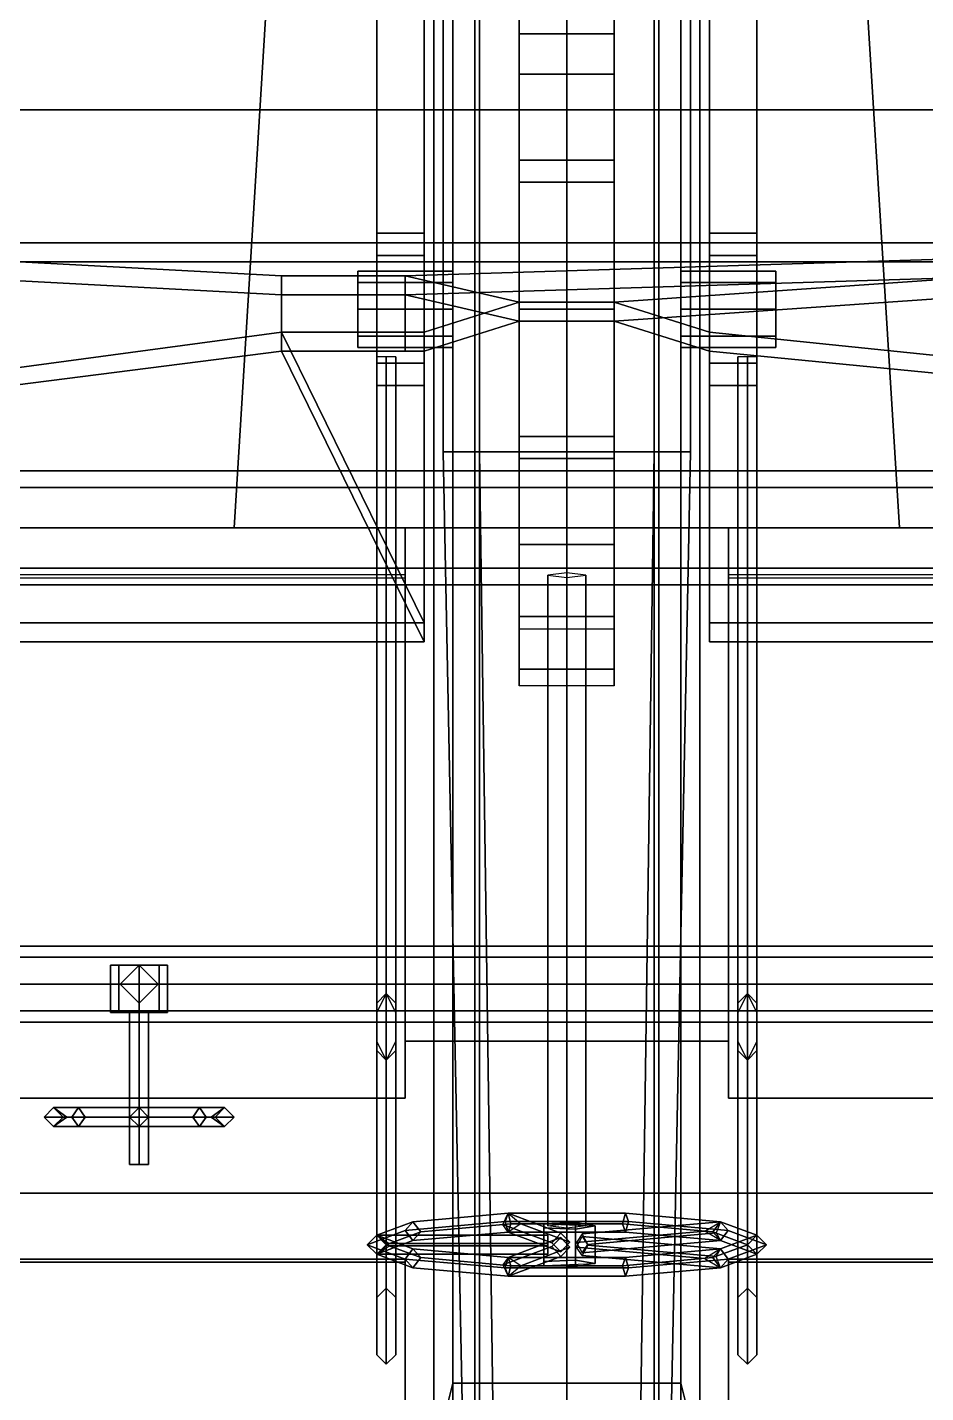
# Model space of a CAD drawing. Header units: millimetres. Extents: x -1.4 to 1.4, y -2.8 to 8.
# Drawn here: x -0.568 to 0.378, y -0.91 to 0.527 of the extents above; entities that cross this region are included whole.
import ezdxf

# ---------------------------------------------------------------- set-up
doc = ezdxf.new("R2010")
doc.units = ezdxf.units.MM
for name, color, linetype in [('gun', 1, 'Continuous'), ('sleeve', 5, 'Continuous'), ('trailer', 3, 'Continuous'), ('turret', 2, 'Continuous')]:
    doc.layers.add(name, color=color, linetype=linetype)

msp = doc.modelspace()

# ---------------------------------------------------------------- linework, layer by layer
for points in [[(-0.3, 0.81, 0.48), (-0.35, 0, 0.48), (-0.35, 0, 0.75), (-0.3, 0.81, 0.75)], [(0.3, 0.81, 0.48), (0.35, 0, 0.48), (-0.35, 0, 0.48), (-0.3, 0.81, 0.48)], [(-0.3, 0.81, 0.75), (-0.35, 0, 0.75), (0.35, 0, 0.75), (0.3, 0.81, 0.75)], [(0.35, 0, 0.75), (0.35, 0, 0.48), (0.3, 0.81, 0.48), (0.3, 0.81, 0.75)], [(0.95, 0.57, 1.9), (0.95, 0.3, 1.82), (-0.95, 0.3, 1.82), (-0.95, 0.57, 1.9)], [(-0.95, 0.57, 1.92), (-0.95, 0.28, 1.82), (0.95, 0.28, 1.82), (0.95, 0.57, 1.92)], [(0.95, 0.3, 1.82), (-0.17, 0.2652, 1.72), (-0.3, 0.2652, 1.72), (-0.95, 0.3, 1.82)], [(-0.3, 0.2652, 1.72), (-0.3, 0.2061, 1.55), (-0.79, 0.14, 1.36), (-0.95, 0.3, 1.82)], [(0.95, 0.3, 1.82), (0.05, 0.2374, 1.64), (-0.05, 0.2374, 1.64), (-0.17, 0.2652, 1.72)], [(0.95, 0.3, 1.82), (0.79, 0.14, 1.36), (0.15, 0.2061, 1.55), (0.05, 0.2374, 1.64)], [(-0.95, 0.28, 1.82), (-0.3, 0.2452, 1.72), (-0.17, 0.2452, 1.72), (0.95, 0.28, 1.82)], [(-0.95, 0.28, 1.82), (-0.79, 0.1235, 1.37), (-0.3, 0.1861, 1.55), (-0.3, 0.2452, 1.72)], [(-0.17, 0.2452, 1.72), (-0.05, 0.2174, 1.64), (0.05, 0.2174, 1.64), (0.95, 0.28, 1.82)], [(0.05, 0.2174, 1.64), (0.15, 0.1861, 1.55), (0.79, 0.1235, 1.37), (0.95, 0.28, 1.82)], [(-0.17, 0.2452, 1.72), (-0.3, 0.2452, 1.72), (-0.3, 0.2652, 1.72), (-0.17, 0.2652, 1.72)], [(-0.3, 0.2452, 1.72), (-0.3, 0.1861, 1.55), (-0.3, 0.2061, 1.55), (-0.3, 0.2652, 1.72)], [(-0.17, 0.1861, 1.55), (-0.17, 0.2452, 1.72), (-0.17, 0.2652, 1.72), (-0.17, 0.2061, 1.55)], [(-0.05, 0.2374, 1.64), (-0.15, 0.2061, 1.55), (-0.17, 0.2061, 1.55), (-0.17, 0.2652, 1.72)], [(-0.17, 0.2452, 1.72), (-0.17, 0.1861, 1.55), (-0.15, 0.1861, 1.55), (-0.05, 0.2174, 1.64)], [(-0.05, 0.2174, 1.64), (-0.15, 0.1861, 1.55), (-0.15, 0.2061, 1.55), (-0.05, 0.2374, 1.64)], [(0.05, 0.2174, 1.64), (-0.05, 0.2174, 1.64), (-0.05, 0.2374, 1.64), (0.05, 0.2374, 1.64)], [(0.15, 0.1861, 1.55), (0.05, 0.2174, 1.64), (0.05, 0.2374, 1.64), (0.15, 0.2061, 1.55)], [(-0.3, 0.2061, 1.55), (-0.15, -0.1, 0.67), (-0.79, -0.1, 0.67), (-0.79, 0.14, 1.36)], [(-0.3, 0.1861, 1.55), (-0.17, 0.1861, 1.55), (-0.17, 0.2061, 1.55), (-0.3, 0.2061, 1.55)], [(-0.15, 0.2061, 1.55), (-0.15, -0.1, 0.67), (-0.15, -0.1, 0.67), (-0.3, 0.2061, 1.55)], [(-0.15, 0.1861, 1.55), (-0.15, -0.12, 0.67), (-0.15, -0.1, 0.67), (-0.15, 0.2061, 1.55)], [(0.79, 0.14, 1.36), (0.79, -0.1, 0.67), (0.15, -0.1, 0.67), (0.15, 0.2061, 1.55)], [(0.15, -0.1, 0.67), (0.15, -0.12, 0.67), (0.15, 0.1861, 1.55), (0.15, 0.2061, 1.55)], [(-0.79, 0.1235, 1.37), (-0.79, -0.12, 0.67), (-0.15, -0.12, 0.67), (-0.3, 0.1861, 1.55)], [(-0.3, 0.1861, 1.55), (-0.15, -0.12, 0.67), (-0.15, -0.12, 0.67), (-0.15, 0.1861, 1.55)], [(-0.19, 0.18, 1.52), (-0.2, 0.18, 1.51), (-0.2, -0.55, 1.03), (-0.19, -0.56, 1.03)], [(-0.2, 0.18, 1.51), (-0.2, 0.15, 1.44), (-0.2, -0.51, 1.01), (-0.2, -0.55, 1.03)], [(-0.18, 0.18, 1.51), (-0.19, 0.18, 1.52), (-0.19, -0.56, 1.03), (-0.18, -0.55, 1.03)], [(-0.18, 0.15, 1.44), (-0.18, 0.18, 1.51), (-0.18, -0.55, 1.03), (-0.18, -0.51, 1.01)], [(0.15, 0.1861, 1.55), (0.15, -0.12, 0.67), (0.79, -0.12, 0.67), (0.79, 0.1235, 1.37)], [(0.19, 0.18, 1.52), (0.18, 0.18, 1.51), (0.18, -0.55, 1.03), (0.19, -0.56, 1.03)], [(0.18, 0.18, 1.51), (0.18, 0.15, 1.44), (0.18, -0.51, 1.01), (0.18, -0.55, 1.03)], [(0.2, 0.18, 1.51), (0.19, 0.18, 1.52), (0.19, -0.56, 1.03), (0.2, -0.55, 1.03)], [(0.2, 0.15, 1.44), (0.2, 0.18, 1.51), (0.2, -0.55, 1.03), (0.2, -0.51, 1.01)], [(-0.2, 0.15, 1.44), (-0.19, 0.15, 1.43), (-0.19, -0.49, 1.01), (-0.2, -0.51, 1.01)], [(-0.19, 0.15, 1.43), (-0.18, 0.15, 1.44), (-0.18, -0.51, 1.01), (-0.19, -0.49, 1.01)], [(0.18, 0.15, 1.44), (0.19, 0.15, 1.43), (0.19, -0.49, 1.01), (0.18, -0.51, 1.01)], [(0.19, 0.15, 1.43), (0.2, 0.15, 1.44), (0.2, -0.51, 1.01), (0.19, -0.49, 1.01)], [(0.8, 0.0424, 0.6624), (0.8, 0.06, 0.62), (-0.8, 0.06, 0.62), (-0.8, 0.0424, 0.6624)], [(0.8, 0.06, 0.62), (0.8, 0.0424, 0.5776), (-0.8, 0.0424, 0.5776), (-0.8, 0.06, 0.62)], [(0.8, 0, 0.68), (0.8, 0.0424, 0.6624), (-0.8, 0.0424, 0.6624), (-0.8, 0, 0.68)], [(0.8, 0.0424, 0.5776), (0.8, 0, 0.56), (-0.8, 0, 0.56), (-0.8, 0.0424, 0.5776)], [(0.8, 0, 0.56), (0.8, -0.0424, 0.5776), (-0.8, -0.0424, 0.5776), (-0.8, 0, 0.56)], [(-0.35, 0, 0.75), (-0.35, 0, 0.48), (0.35, 0, 0.48), (0.35, 0, 0.75)], [(-0.17, 0, 0.65), (-0.17, -0.54, 0.65), (-0.17, -0.54, 0.75), (-0.17, 0, 0.75)], [(0.17, 0, 0.65), (0.17, -0.54, 0.65), (-0.17, -0.54, 0.65), (-0.17, 0, 0.65)], [(-0.17, 0, 0.75), (-0.17, -0.54, 0.75), (0.17, -0.54, 0.75), (0.17, 0, 0.75)], [(0.17, -0.54, 0.75), (0.17, -0.54, 0.65), (0.17, 0, 0.65), (0.17, 0, 0.75)], [(0.8, -0.0424, 0.6624), (0.8, 0, 0.68), (-0.8, 0, 0.68), (-0.8, -0.0424, 0.6624)], [(0.8, -0.06, 0.62), (0.8, -0.0424, 0.6624), (-0.8, -0.0424, 0.6624), (-0.8, -0.06, 0.62)], [(0.8, -0.0424, 0.5776), (0.8, -0.06, 0.62), (-0.8, -0.06, 0.62), (-0.8, -0.0424, 0.5776)], [(-0.79, -0.0494, 0.873), (-0.79, -0.6, 1.05), (-0.17, -0.6, 1.05), (-0.17, -0.0494, 0.873)], [(-0.17, -0.0525, 0.864), (-0.17, -0.6, 1.04), (-0.79, -0.6, 1.04), (-0.79, -0.0525, 0.864)], [(-0.17, -0.6, 1.05), (-0.17, -0.6, 1.04), (-0.17, -0.0525, 0.864), (-0.17, -0.0494, 0.873)], [(0.17, -0.0525, 0.864), (0.17, -0.6, 1.04), (0.17, -0.6, 1.05), (0.17, -0.0494, 0.873)], [(0.17, -0.0494, 0.873), (0.17, -0.6, 1.05), (0.79, -0.6, 1.05), (0.79, -0.0494, 0.873)], [(0.79, -0.0525, 0.864), (0.79, -0.6, 1.04), (0.17, -0.6, 1.04), (0.17, -0.0525, 0.864)], [(-0.15, -0.1, 0.67), (-0.15, -0.12, 0.67), (-0.79, -0.12, 0.67), (-0.79, -0.1, 0.67)], [(0.79, -0.1, 0.67), (0.79, -0.12, 0.67), (0.15, -0.12, 0.67), (0.15, -0.1, 0.67)], [(0.75, -0.4517, 0.7283), (0.75, -0.44, 0.7), (-0.75, -0.44, 0.7), (-0.75, -0.4517, 0.7283)], [(0.75, -0.44, 0.7), (0.75, -0.4517, 0.6717), (-0.75, -0.4517, 0.6717), (-0.75, -0.44, 0.7)], [(0.75, -0.48, 0.74), (0.75, -0.4517, 0.7283), (-0.75, -0.4517, 0.7283), (-0.75, -0.48, 0.74)], [(0.75, -0.4517, 0.6717), (0.75, -0.48, 0.66), (-0.75, -0.48, 0.66), (-0.75, -0.4517, 0.6717)], [(-0.4712, -0.46, 0.8712), (-0.48, -0.46, 0.85), (-0.48, -0.51, 0.85), (-0.4712, -0.51, 0.8712)], [(-0.48, -0.46, 0.85), (-0.4712, -0.46, 0.8288), (-0.4712, -0.51, 0.8288), (-0.48, -0.51, 0.85)], [(-0.4288, -0.46, 0.8288), (-0.48, -0.46, 0.85), (-0.4712, -0.46, 0.8712), (-0.42, -0.46, 0.85)], [(-0.45, -0.46, 0.82), (-0.4712, -0.46, 0.8288), (-0.48, -0.46, 0.85), (-0.4288, -0.46, 0.8288)], [(-0.45, -0.46, 0.88), (-0.4712, -0.46, 0.8712), (-0.4712, -0.51, 0.8712), (-0.45, -0.51, 0.88)], [(-0.4712, -0.46, 0.8288), (-0.45, -0.46, 0.82), (-0.45, -0.51, 0.82), (-0.4712, -0.51, 0.8288)], [(-0.42, -0.46, 0.85), (-0.4712, -0.46, 0.8712), (-0.45, -0.46, 0.88), (-0.4288, -0.46, 0.8712)], [(-0.45, -0.46, 0.73), (-0.47, -0.48, 0.74), (-0.47, -0.48, 0.83), (-0.45, -0.46, 0.83)], [(-0.4288, -0.46, 0.8712), (-0.45, -0.46, 0.88), (-0.45, -0.51, 0.88), (-0.4288, -0.51, 0.8712)], [(-0.45, -0.46, 0.82), (-0.4288, -0.46, 0.8288), (-0.4288, -0.51, 0.8288), (-0.45, -0.51, 0.82)], [(-0.43, -0.48, 0.74), (-0.45, -0.46, 0.73), (-0.45, -0.46, 0.83), (-0.43, -0.48, 0.83)], [(-0.42, -0.46, 0.85), (-0.4288, -0.46, 0.8712), (-0.4288, -0.51, 0.8712), (-0.42, -0.51, 0.85)], [(-0.4288, -0.46, 0.8288), (-0.42, -0.46, 0.85), (-0.42, -0.51, 0.85), (-0.4288, -0.51, 0.8288)], [(0.75, -0.5083, 0.7283), (0.75, -0.48, 0.74), (-0.75, -0.48, 0.74), (-0.75, -0.5083, 0.7283)], [(0.75, -0.48, 0.66), (0.75, -0.5083, 0.6717), (-0.75, -0.5083, 0.6717), (-0.75, -0.48, 0.66)], [(-0.47, -0.48, 0.74), (-0.45, -0.5, 0.73), (-0.45, -0.5, 0.83), (-0.47, -0.48, 0.83)], [(-0.45, -0.5, 0.73), (-0.43, -0.48, 0.74), (-0.43, -0.48, 0.83), (-0.45, -0.5, 0.83)], [(-0.19, -0.8, 0.71), (-0.2, -0.81, 0.71), (-0.2, -0.5, 1.01), (-0.19, -0.49, 1.01)], [(-0.2, -0.81, 0.71), (-0.2, -0.87, 0.73), (-0.2, -0.54, 1.03), (-0.2, -0.5, 1.01)], [(-0.18, -0.81, 0.71), (-0.19, -0.8, 0.71), (-0.19, -0.49, 1.01), (-0.18, -0.5, 1.01)], [(-0.18, -0.87, 0.73), (-0.18, -0.81, 0.71), (-0.18, -0.5, 1.01), (-0.18, -0.54, 1.03)], [(0.19, -0.8, 0.71), (0.18, -0.81, 0.71), (0.18, -0.5, 1.01), (0.19, -0.49, 1.01)], [(0.18, -0.81, 0.71), (0.18, -0.87, 0.73), (0.18, -0.54, 1.03), (0.18, -0.5, 1.01)], [(0.2, -0.81, 0.71), (0.19, -0.8, 0.71), (0.19, -0.49, 1.01), (0.2, -0.5, 1.01)], [(0.2, -0.87, 0.73), (0.2, -0.81, 0.71), (0.2, -0.5, 1.01), (0.2, -0.54, 1.03)], [(0.75, -0.5083, 0.6717), (0.75, -0.52, 0.7), (-0.75, -0.52, 0.7), (-0.75, -0.5083, 0.6717)], [(0.75, -0.52, 0.7), (0.75, -0.5083, 0.7283), (-0.75, -0.5083, 0.7283), (-0.75, -0.52, 0.7)], [(-0.45, -0.51, 0.88), (-0.4712, -0.51, 0.8712), (-0.48, -0.51, 0.85), (-0.4288, -0.51, 0.8712)], [(-0.4288, -0.51, 0.8712), (-0.48, -0.51, 0.85), (-0.4712, -0.51, 0.8288), (-0.42, -0.51, 0.85)], [(-0.42, -0.51, 0.85), (-0.4712, -0.51, 0.8288), (-0.45, -0.51, 0.82), (-0.4288, -0.51, 0.8288)], [(-0.45, -0.51, 0.86), (-0.46, -0.51, 0.85), (-0.46, -0.62, 0.85), (-0.45, -0.62, 0.86)], [(-0.46, -0.51, 0.85), (-0.45, -0.51, 0.84), (-0.45, -0.62, 0.84), (-0.46, -0.62, 0.85)], [(-0.44, -0.51, 0.85), (-0.45, -0.51, 0.86), (-0.45, -0.62, 0.86), (-0.44, -0.62, 0.85)], [(-0.45, -0.51, 0.84), (-0.44, -0.51, 0.85), (-0.44, -0.62, 0.85), (-0.45, -0.62, 0.84)], [(-0.2, -0.87, 0.73), (-0.19, -0.88, 0.73), (-0.19, -0.56, 1.03), (-0.2, -0.54, 1.03)], [(-0.19, -0.88, 0.73), (-0.18, -0.87, 0.73), (-0.18, -0.54, 1.03), (-0.19, -0.56, 1.03)], [(-0.17, -0.54, 0.75), (-0.17, -0.54, 0.65), (0.17, -0.54, 0.65), (0.17, -0.54, 0.75)], [(0.18, -0.87, 0.73), (0.19, -0.88, 0.73), (0.19, -0.56, 1.03), (0.18, -0.54, 1.03)], [(0.19, -0.88, 0.73), (0.2, -0.87, 0.73), (0.2, -0.54, 1.03), (0.19, -0.56, 1.03)], [(-0.79, -0.6, 1.05), (-0.79, -0.6, 1.04), (-0.17, -0.6, 1.04), (-0.17, -0.6, 1.05)], [(0.17, -0.6, 1.05), (0.17, -0.6, 1.04), (0.79, -0.6, 1.04), (0.79, -0.6, 1.05)], [(-0.5136, -0.61, 0.7864), (-0.5207, -0.62, 0.7793), (-0.55, -0.62, 0.85), (-0.54, -0.61, 0.85)], [(-0.54, -0.61, 0.85), (-0.55, -0.62, 0.85), (-0.5207, -0.62, 0.9207), (-0.5136, -0.61, 0.9136)], [(-0.3741, -0.62, 0.86), (-0.36, -0.61, 0.85), (-0.54, -0.61, 0.85), (-0.5259, -0.62, 0.86)], [(-0.36, -0.61, 0.85), (-0.3741, -0.62, 0.84), (-0.5259, -0.62, 0.84), (-0.54, -0.61, 0.85)], [(-0.5066, -0.62, 0.7934), (-0.5136, -0.61, 0.7864), (-0.54, -0.61, 0.85), (-0.53, -0.62, 0.85)], [(-0.53, -0.62, 0.85), (-0.54, -0.61, 0.85), (-0.5136, -0.61, 0.9136), (-0.5066, -0.62, 0.9066)], [(-0.45, -0.61, 0.76), (-0.45, -0.62, 0.75), (-0.5207, -0.62, 0.7793), (-0.5136, -0.61, 0.7864)], [(-0.5136, -0.61, 0.9136), (-0.5207, -0.62, 0.9207), (-0.45, -0.62, 0.95), (-0.45, -0.61, 0.94)], [(-0.45, -0.62, 0.77), (-0.45, -0.61, 0.76), (-0.5136, -0.61, 0.7864), (-0.5066, -0.62, 0.7934)], [(-0.5066, -0.62, 0.9066), (-0.5136, -0.61, 0.9136), (-0.45, -0.61, 0.94), (-0.45, -0.62, 0.93)], [(-0.45, -0.61, 0.76), (-0.46, -0.62, 0.7741), (-0.46, -0.62, 0.9259), (-0.45, -0.61, 0.94)], [(-0.44, -0.62, 0.7741), (-0.45, -0.61, 0.76), (-0.45, -0.61, 0.94), (-0.44, -0.62, 0.9259)], [(-0.3934, -0.62, 0.7934), (-0.3864, -0.61, 0.7864), (-0.45, -0.61, 0.76), (-0.45, -0.62, 0.77)], [(-0.3864, -0.61, 0.7864), (-0.3793, -0.62, 0.7793), (-0.45, -0.62, 0.75), (-0.45, -0.61, 0.76)], [(-0.45, -0.62, 0.93), (-0.45, -0.61, 0.94), (-0.3864, -0.61, 0.9136), (-0.3934, -0.62, 0.9066)], [(-0.45, -0.61, 0.94), (-0.45, -0.62, 0.95), (-0.3793, -0.62, 0.9207), (-0.3864, -0.61, 0.9136)], [(-0.37, -0.62, 0.85), (-0.36, -0.61, 0.85), (-0.3864, -0.61, 0.7864), (-0.3934, -0.62, 0.7934)], [(-0.3934, -0.62, 0.9066), (-0.3864, -0.61, 0.9136), (-0.36, -0.61, 0.85), (-0.37, -0.62, 0.85)], [(-0.36, -0.61, 0.85), (-0.35, -0.62, 0.85), (-0.3793, -0.62, 0.7793), (-0.3864, -0.61, 0.7864)], [(-0.3864, -0.61, 0.9136), (-0.3793, -0.62, 0.9207), (-0.35, -0.62, 0.85), (-0.36, -0.61, 0.85)], [(-0.5207, -0.62, 0.7793), (-0.5136, -0.63, 0.7864), (-0.54, -0.63, 0.85), (-0.55, -0.62, 0.85)], [(-0.55, -0.62, 0.85), (-0.54, -0.63, 0.85), (-0.5136, -0.63, 0.9136), (-0.5207, -0.62, 0.9207)], [(-0.3741, -0.62, 0.84), (-0.36, -0.63, 0.85), (-0.54, -0.63, 0.85), (-0.5259, -0.62, 0.84)], [(-0.36, -0.63, 0.85), (-0.3741, -0.62, 0.86), (-0.5259, -0.62, 0.86), (-0.54, -0.63, 0.85)], [(-0.5136, -0.63, 0.7864), (-0.5066, -0.62, 0.7934), (-0.53, -0.62, 0.85), (-0.54, -0.63, 0.85)], [(-0.54, -0.63, 0.85), (-0.53, -0.62, 0.85), (-0.5066, -0.62, 0.9066), (-0.5136, -0.63, 0.9136)], [(-0.45, -0.62, 0.75), (-0.45, -0.63, 0.76), (-0.5136, -0.63, 0.7864), (-0.5207, -0.62, 0.7793)], [(-0.5207, -0.62, 0.9207), (-0.5136, -0.63, 0.9136), (-0.45, -0.63, 0.94), (-0.45, -0.62, 0.95)], [(-0.45, -0.63, 0.76), (-0.45, -0.62, 0.77), (-0.5066, -0.62, 0.7934), (-0.5136, -0.63, 0.7864)], [(-0.5136, -0.63, 0.9136), (-0.5066, -0.62, 0.9066), (-0.45, -0.62, 0.93), (-0.45, -0.63, 0.94)], [(-0.46, -0.62, 0.7741), (-0.45, -0.63, 0.76), (-0.45, -0.63, 0.94), (-0.46, -0.62, 0.9259)], [(-0.45, -0.62, 0.95), (-0.46, -0.62, 0.94), (-0.46, -0.67, 0.94), (-0.45, -0.67, 0.95)], [(-0.46, -0.62, 0.94), (-0.45, -0.62, 0.93), (-0.45, -0.67, 0.93), (-0.46, -0.67, 0.94)], [(-0.45, -0.63, 0.76), (-0.44, -0.62, 0.7741), (-0.44, -0.62, 0.9259), (-0.45, -0.63, 0.94)], [(-0.44, -0.62, 0.94), (-0.45, -0.62, 0.95), (-0.45, -0.67, 0.95), (-0.44, -0.67, 0.94)], [(-0.45, -0.62, 0.93), (-0.44, -0.62, 0.94), (-0.44, -0.67, 0.94), (-0.45, -0.67, 0.93)], [(-0.3793, -0.62, 0.7793), (-0.3864, -0.63, 0.7864), (-0.45, -0.63, 0.76), (-0.45, -0.62, 0.75)], [(-0.3864, -0.63, 0.7864), (-0.3934, -0.62, 0.7934), (-0.45, -0.62, 0.77), (-0.45, -0.63, 0.76)], [(-0.45, -0.62, 0.95), (-0.45, -0.63, 0.94), (-0.3864, -0.63, 0.9136), (-0.3793, -0.62, 0.9207)], [(-0.45, -0.63, 0.94), (-0.45, -0.62, 0.93), (-0.3934, -0.62, 0.9066), (-0.3864, -0.63, 0.9136)], [(-0.36, -0.63, 0.85), (-0.37, -0.62, 0.85), (-0.3934, -0.62, 0.7934), (-0.3864, -0.63, 0.7864)], [(-0.3864, -0.63, 0.9136), (-0.3934, -0.62, 0.9066), (-0.37, -0.62, 0.85), (-0.36, -0.63, 0.85)], [(-0.35, -0.62, 0.85), (-0.36, -0.63, 0.85), (-0.3864, -0.63, 0.7864), (-0.3793, -0.62, 0.7793)], [(-0.3793, -0.62, 0.9207), (-0.3864, -0.63, 0.9136), (-0.36, -0.63, 0.85), (-0.35, -0.62, 0.85)], [(-0.45, -0.67, 0.95), (-0.46, -0.67, 0.94), (-0.45, -0.67, 0.93), (-0.44, -0.67, 0.94)], [(-0.79, -0.7694, 0.703), (-0.79, -0.92, 0.75), (-0.17, -0.92, 0.75), (-0.17, -0.7694, 0.703)], [(-0.17, -0.7694, 0.703), (-0.17, -0.7725, 0.694), (-0.79, -0.7725, 0.694), (-0.79, -0.7694, 0.703)], [(-0.17, -0.7725, 0.694), (-0.17, -0.92, 0.74), (-0.79, -0.92, 0.74), (-0.79, -0.7725, 0.694)], [(-0.17, -0.92, 0.75), (-0.17, -0.92, 0.74), (-0.17, -0.7725, 0.694), (-0.17, -0.7694, 0.703)], [(0.17, -0.7694, 0.703), (0.17, -0.92, 0.75), (0.79, -0.92, 0.75), (0.79, -0.7694, 0.703)], [(0.79, -0.7694, 0.703), (0.79, -0.7725, 0.694), (0.17, -0.7725, 0.694), (0.17, -0.7694, 0.703)], [(0.17, -0.7725, 0.694), (0.17, -0.92, 0.74), (0.17, -0.92, 0.75), (0.17, -0.7694, 0.703)], [(0.79, -0.7725, 0.694), (0.79, -0.92, 0.74), (0.17, -0.92, 0.74), (0.17, -0.7725, 0.694)]]:
    msp.add_3dface(points)
at = {"layer": 'gun'}
for points in [[(-0.0919, 0.89, 1.5519), (-0.13, 0.89, 1.46), (-0.13, 0.08, 1.46), (-0.0919, 0.08, 1.5519)], [(-0.13, 0.89, 1.46), (-0.0919, 0.89, 1.3681), (-0.0919, 0.08, 1.3681), (-0.13, 0.08, 1.46)], [(0, 0.89, 1.59), (-0.0919, 0.89, 1.5519), (-0.0919, 0.08, 1.5519), (0, 0.08, 1.59)], [(-0.0919, 0.89, 1.3681), (0, 0.89, 1.33), (0, 0.08, 1.33), (-0.0919, 0.08, 1.3681)], [(0.0919, 0.89, 1.5519), (0, 0.89, 1.59), (0, 0.08, 1.59), (0.0919, 0.08, 1.5519)], [(0, 0.89, 1.33), (0.0919, 0.89, 1.3681), (0.0919, 0.08, 1.3681), (0, 0.08, 1.33)], [(0.13, 0.89, 1.46), (0.0919, 0.89, 1.5519), (0.0919, 0.08, 1.5519), (0.13, 0.08, 1.46)], [(0.0919, 0.89, 1.3681), (0.13, 0.89, 1.46), (0.13, 0.08, 1.46), (0.0919, 0.08, 1.3681)], [(-0.0778, -0.92, 1.3822), (-0.11, -0.92, 1.46), (-0.13, 0.08, 1.46), (-0.0919, 0.08, 1.3681)], [(-0.11, -0.92, 1.46), (-0.0778, -0.92, 1.5378), (-0.0919, 0.08, 1.5519), (-0.13, 0.08, 1.46)], [(0, -0.92, 1.35), (-0.0778, -0.92, 1.3822), (-0.0919, 0.08, 1.3681), (0, 0.08, 1.33)], [(-0.0778, -0.92, 1.5378), (0, -0.92, 1.57), (0, 0.08, 1.59), (-0.0919, 0.08, 1.5519)], [(0.0778, -0.92, 1.3822), (0, -0.92, 1.35), (0, 0.08, 1.33), (0.0919, 0.08, 1.3681)], [(0, -0.92, 1.57), (0.0778, -0.92, 1.5378), (0.0919, 0.08, 1.5519), (0, 0.08, 1.59)], [(0.11, -0.92, 1.46), (0.0778, -0.92, 1.3822), (0.0919, 0.08, 1.3681), (0.13, 0.08, 1.46)], [(0.0778, -0.92, 1.5378), (0.11, -0.92, 1.46), (0.13, 0.08, 1.46), (0.0919, 0.08, 1.5519)]]:
    msp.add_3dface(points, dxfattribs=at)
at = {"layer": 'sleeve'}
for points in [[(-0.14, 1.17, 1.27), (-0.14, -0.98, 1.27), (-0.14, -0.98, 1.33), (-0.14, 1.17, 1.33)], [(-0.12, 1.17, 1.27), (-0.12, -0.9, 1.27), (-0.14, -0.98, 1.27), (-0.14, 1.17, 1.27)], [(-0.14, 1.17, 1.33), (-0.14, -0.98, 1.33), (-0.12, -0.98, 1.38), (-0.12, 1.17, 1.38)], [(-0.12, 1.17, 1.13), (-0.12, -0.9, 1.13), (-0.12, -0.9, 1.27), (-0.12, 1.17, 1.27)], [(0.12, 1.17, 1.13), (0.12, -0.9, 1.13), (-0.12, -0.9, 1.13), (-0.12, 1.17, 1.13)], [(-0.12, 1.17, 1.38), (-0.12, -0.98, 1.38), (-0.0969, -0.98, 1.38), (-0.0969, 1.17, 1.38)], [(-0.0919, 1.17, 1.3681), (-0.0969, 1.17, 1.38), (-0.0969, -0.98, 1.38), (-0.0919, -0.98, 1.3681)], [(0, 1.17, 1.33), (-0.0919, 1.17, 1.3681), (-0.0919, -0.98, 1.3681), (0, -0.98, 1.33)], [(0.0919, 1.17, 1.3681), (0, 1.17, 1.33), (0, -0.98, 1.33), (0.0919, -0.98, 1.3681)], [(0.0969, 1.17, 1.38), (0.0919, 1.17, 1.3681), (0.0919, -0.98, 1.3681), (0.0969, -0.98, 1.38)], [(0.0969, 1.17, 1.38), (0.0969, -0.98, 1.38), (0.12, -0.98, 1.38), (0.12, 1.17, 1.38)], [(0.12, -0.9, 1.27), (0.12, -0.9, 1.13), (0.12, 1.17, 1.13), (0.12, 1.17, 1.27)], [(0.12, -0.98, 1.38), (0.14, -0.98, 1.33), (0.14, 1.17, 1.33), (0.12, 1.17, 1.38)], [(0.14, 1.17, 1.27), (0.14, -0.98, 1.27), (0.12, -0.9, 1.27), (0.12, 1.17, 1.27)], [(0.14, -0.98, 1.33), (0.14, -0.98, 1.27), (0.14, 1.17, 1.27), (0.14, 1.17, 1.33)], [(0.05, 0.6088, 1.0431), (0.05, 0.5199, 0.9101), (-0.05, 0.5199, 0.9101), (-0.05, 0.6088, 1.0431)], [(-0.05, 0.4775, 0.9525), (-0.05, 0.5534, 1.0661), (-0.05, 0.6088, 1.0431), (-0.05, 0.5199, 0.9101)], [(0.05, 0.5534, 1.0661), (0.05, 0.4775, 0.9525), (0.05, 0.5199, 0.9101), (0.05, 0.6088, 1.0431)], [(0.05, 0.4775, 0.9525), (0.05, 0.5534, 1.0661), (-0.05, 0.5534, 1.0661), (-0.05, 0.4775, 0.9525)], [(0.05, 0.5199, 0.9101), (0.05, 0.3869, 0.8212), (-0.05, 0.3869, 0.8212), (-0.05, 0.5199, 0.9101)], [(-0.05, 0.3639, 0.8766), (-0.05, 0.4775, 0.9525), (-0.05, 0.5199, 0.9101), (-0.05, 0.3869, 0.8212)], [(0.05, 0.4775, 0.9525), (0.05, 0.3639, 0.8766), (0.05, 0.3869, 0.8212), (0.05, 0.5199, 0.9101)], [(0.05, 0.3639, 0.8766), (0.05, 0.4775, 0.9525), (-0.05, 0.4775, 0.9525), (-0.05, 0.3639, 0.8766)], [(0.05, 0.3869, 0.8212), (0.05, 0.23, 0.79), (-0.05, 0.23, 0.79), (-0.05, 0.3869, 0.8212)], [(-0.05, 0.23, 0.85), (-0.05, 0.3639, 0.8766), (-0.05, 0.3869, 0.8212), (-0.05, 0.23, 0.79)], [(0.05, 0.3639, 0.8766), (0.05, 0.23, 0.85), (0.05, 0.23, 0.79), (0.05, 0.3869, 0.8212)], [(0.05, 0.23, 0.85), (0.05, 0.3639, 0.8766), (-0.05, 0.3639, 0.8766), (-0.05, 0.23, 0.85)], [(-0.12, 0.2583, 1.2283), (-0.12, 0.27, 1.2), (-0.22, 0.27, 1.2), (-0.22, 0.2583, 1.2283)], [(-0.12, 0.27, 1.2), (-0.12, 0.2583, 1.1717), (-0.22, 0.2583, 1.1717), (-0.22, 0.27, 1.2)], [(-0.22, 0.23, 1.24), (-0.22, 0.2583, 1.2283), (-0.22, 0.27, 1.2), (-0.22, 0.2017, 1.2283)], [(-0.22, 0.2017, 1.2283), (-0.22, 0.27, 1.2), (-0.22, 0.2583, 1.1717), (-0.22, 0.19, 1.2)], [(0.12, 0.2583, 1.1717), (0.12, 0.27, 1.2), (0.22, 0.27, 1.2), (0.22, 0.2583, 1.1717)], [(0.12, 0.27, 1.2), (0.12, 0.2583, 1.2283), (0.22, 0.2583, 1.2283), (0.22, 0.27, 1.2)], [(0.22, 0.27, 1.2), (0.22, 0.2017, 1.1717), (0.22, 0.23, 1.16), (0.22, 0.2583, 1.1717)], [(0.22, 0.2583, 1.2283), (0.22, 0.19, 1.2), (0.22, 0.2017, 1.1717), (0.22, 0.27, 1.2)], [(-0.12, 0.23, 1.24), (-0.12, 0.2583, 1.2283), (-0.22, 0.2583, 1.2283), (-0.22, 0.23, 1.24)], [(-0.12, 0.2583, 1.1717), (-0.12, 0.23, 1.16), (-0.22, 0.23, 1.16), (-0.22, 0.2583, 1.1717)], [(-0.22, 0.19, 1.2), (-0.22, 0.2583, 1.1717), (-0.22, 0.23, 1.16), (-0.22, 0.2017, 1.1717)], [(0.12, 0.23, 1.16), (0.12, 0.2583, 1.1717), (0.22, 0.2583, 1.1717), (0.22, 0.23, 1.16)], [(0.12, 0.2583, 1.2283), (0.12, 0.23, 1.24), (0.22, 0.23, 1.24), (0.22, 0.2583, 1.2283)], [(0.22, 0.23, 1.24), (0.22, 0.2017, 1.2283), (0.22, 0.19, 1.2), (0.22, 0.2583, 1.2283)], [(-0.12, 0.2017, 1.2283), (-0.12, 0.23, 1.24), (-0.22, 0.23, 1.24), (-0.22, 0.2017, 1.2283)], [(-0.12, 0.23, 1.16), (-0.12, 0.2017, 1.1717), (-0.22, 0.2017, 1.1717), (-0.22, 0.23, 1.16)], [(0.05, 0.0961, 0.8766), (0.05, 0.23, 0.85), (-0.05, 0.23, 0.85), (-0.05, 0.0961, 0.8766)], [(0.05, 0.23, 0.79), (0.05, 0.0731, 0.8212), (-0.05, 0.0731, 0.8212), (-0.05, 0.23, 0.79)], [(-0.05, 0.0961, 0.8766), (-0.05, 0.23, 0.85), (-0.05, 0.23, 0.79), (-0.05, 0.0731, 0.8212)], [(0.05, 0.23, 0.85), (0.05, 0.0961, 0.8766), (0.05, 0.0731, 0.8212), (0.05, 0.23, 0.79)], [(0.12, 0.2017, 1.1717), (0.12, 0.23, 1.16), (0.22, 0.23, 1.16), (0.22, 0.2017, 1.1717)], [(0.12, 0.23, 1.24), (0.12, 0.2017, 1.2283), (0.22, 0.2017, 1.2283), (0.22, 0.23, 1.24)], [(-0.12, 0.19, 1.2), (-0.12, 0.2017, 1.2283), (-0.22, 0.2017, 1.2283), (-0.22, 0.19, 1.2)], [(-0.12, 0.2017, 1.1717), (-0.12, 0.19, 1.2), (-0.22, 0.19, 1.2), (-0.22, 0.2017, 1.1717)], [(0.12, 0.19, 1.2), (0.12, 0.2017, 1.1717), (0.22, 0.2017, 1.1717), (0.22, 0.19, 1.2)], [(0.12, 0.2017, 1.2283), (0.12, 0.19, 1.2), (0.22, 0.19, 1.2), (0.22, 0.2017, 1.2283)], [(0.05, -0.0175, 0.9525), (0.05, 0.0961, 0.8766), (-0.05, 0.0961, 0.8766), (-0.05, -0.0175, 0.9525)], [(-0.05, -0.0175, 0.9525), (-0.05, 0.0961, 0.8766), (-0.05, 0.0731, 0.8212), (-0.05, -0.0599, 0.9101)], [(0.05, 0.0961, 0.8766), (0.05, -0.0175, 0.9525), (0.05, -0.0599, 0.9101), (0.05, 0.0731, 0.8212)], [(0.05, 0.0731, 0.8212), (0.05, -0.0599, 0.9101), (-0.05, -0.0599, 0.9101), (-0.05, 0.0731, 0.8212)], [(0.05, -0.0934, 1.0661), (0.05, -0.0175, 0.9525), (-0.05, -0.0175, 0.9525), (-0.05, -0.0934, 1.0661)], [(-0.05, -0.0934, 1.0661), (-0.05, -0.0175, 0.9525), (-0.05, -0.0599, 0.9101), (-0.05, -0.1488, 1.0431)], [(0.05, -0.0175, 0.9525), (0.05, -0.0934, 1.0661), (0.05, -0.1488, 1.0431), (0.05, -0.0599, 0.9101)], [(0.05, -0.0599, 0.9101), (0.05, -0.1488, 1.0431), (-0.05, -0.1488, 1.0431), (-0.05, -0.0599, 0.9101)], [(0.05, -0.1061, 1.13), (0.05, -0.0934, 1.0661), (-0.05, -0.0934, 1.0661), (-0.05, -0.1061, 1.13)], [(-0.05, -0.1061, 1.13), (-0.05, -0.0934, 1.0661), (-0.05, -0.1488, 1.0431), (-0.05, -0.1661, 1.13)], [(0.05, -0.0934, 1.0661), (0.05, -0.1061, 1.13), (0.05, -0.1661, 1.13), (0.05, -0.1488, 1.0431)], [(0.05, -0.1488, 1.0431), (0.05, -0.1661, 1.13), (-0.05, -0.1661, 1.13), (-0.05, -0.1488, 1.0431)], [(-0.14, -0.98, 1.27), (-0.12, -0.9, 1.27), (0.12, -0.9, 1.27), (0.14, -0.98, 1.27)], [(-0.12, -0.9, 1.27), (-0.12, -0.9, 1.13), (0.12, -0.9, 1.13), (0.12, -0.9, 1.27)]]:
    msp.add_3dface(points, dxfattribs=at)
at = {"layer": 'trailer'}
for points in [[(1, 0.7, -0.07), (1, -0.7, -0.07), (-1, -0.7, -0.07), (-1, 0.7, -0.07)], [(-1, 0.7, -0.01), (-1, 0.44, -0.01), (1, 0.44, -0.01), (1, 0.7, -0.01)], [(-0.75, 0.44, -0.01), (-0.75, -0.44, -0.01), (0.75, -0.44, -0.01), (0.75, 0.44, -0.01)], [(1.07, 0.0424, -0.1576), (1.07, 0.06, -0.2), (-1.07, 0.06, -0.2), (-1.07, 0.0424, -0.1576)], [(1.07, 0.06, -0.2), (1.07, 0.0424, -0.2424), (-1.07, 0.0424, -0.2424), (-1.07, 0.06, -0.2)], [(1.07, 0, -0.14), (1.07, 0.0424, -0.1576), (-1.07, 0.0424, -0.1576), (-1.07, 0, -0.14)], [(1.07, 0.0424, -0.2424), (1.07, 0, -0.26), (-1.07, 0, -0.26), (-1.07, 0.0424, -0.2424)], [(1.07, 0, -0.26), (1.07, -0.0424, -0.2424), (-1.07, -0.0424, -0.2424), (-1.07, 0, -0.26)], [(1.07, -0.0424, -0.1576), (1.07, 0, -0.14), (-1.07, 0, -0.14), (-1.07, -0.0424, -0.1576)], [(1.07, -0.06, -0.2), (1.07, -0.0424, -0.1576), (-1.07, -0.0424, -0.1576), (-1.07, -0.06, -0.2)], [(1.07, -0.0424, -0.2424), (1.07, -0.06, -0.2), (-1.07, -0.06, -0.2), (-1.07, -0.0424, -0.2424)], [(0, -0.0472, -0.1741), (-0.02, -0.0496, -0.1939), (-0.02, -0.7345, -0.1098), (0, -0.732, -0.09)], [(-0.02, -0.0496, -0.1939), (0, -0.0521, -0.2138), (0, -0.7369, -0.1297), (-0.02, -0.7345, -0.1098)], [(0.02, -0.0496, -0.1939), (0, -0.0472, -0.1741), (0, -0.732, -0.09), (0.02, -0.7345, -0.1098)], [(0, -0.0521, -0.2138), (0.02, -0.0496, -0.1939), (0.02, -0.7345, -0.1098), (0, -0.7369, -0.1297)], [(-1, -0.44, -0.01), (-1, -0.7, -0.01), (1, -0.7, -0.01), (1, -0.44, -0.01)], [(-1, -0.7, -0.01), (-1, -0.7, -0.07), (1, -0.7, -0.07), (1, -0.7, -0.01)], [(-0.2, -0.7444, -0.1086), (-0.21, -0.7543, -0.1074), (-0.1699, -0.7393, 0.0151), (-0.1618, -0.7301, 0.0081)], [(-0.19, -0.7543, -0.1074), (-0.2, -0.7444, -0.1086), (-0.1618, -0.7301, 0.0081), (-0.1537, -0.7407, 0.0035)], [(-0.1618, -0.7301, 0.0081), (-0.1699, -0.7393, 0.0151), (-0.0649, -0.73, 0.0909), (-0.0618, -0.7212, 0.0802)], [(-0.1699, -0.7393, 0.0151), (-0.1618, -0.7499, 0.0105), (-0.0618, -0.7411, 0.0826), (-0.0649, -0.73, 0.0909)], [(-0.1537, -0.7407, 0.0035), (-0.1618, -0.7301, 0.0081), (-0.0618, -0.7212, 0.0802), (-0.0587, -0.7323, 0.072)], [(-0.1618, -0.7499, 0.0105), (-0.1537, -0.7407, 0.0035), (-0.0587, -0.7323, 0.072), (-0.0618, -0.7411, 0.0826)], [(-0.0062, -0.7421, -0.0897), (-0.0157, -0.7524, -0.0916), (-0.0672, -0.7331, 0.0658), (-0.0618, -0.7212, 0.0802)], [(-0.0618, -0.7212, 0.0802), (-0.0649, -0.73, 0.0909), (0.0649, -0.73, 0.0909), (0.0618, -0.7212, 0.0802)], [(-0.0649, -0.73, 0.0909), (-0.0618, -0.7411, 0.0826), (0.0618, -0.7411, 0.0826), (0.0649, -0.73, 0.0909)], [(0.0033, -0.7516, -0.0854), (-0.0062, -0.7421, -0.0897), (-0.0618, -0.7212, 0.0802), (-0.0482, -0.7323, 0.072)], [(-0.0587, -0.7323, 0.072), (-0.0618, -0.7212, 0.0802), (0.0618, -0.7212, 0.0802), (0.0587, -0.7323, 0.072)], [(-0.0062, -0.7619, -0.0873), (0.0033, -0.7516, -0.0854), (-0.0482, -0.7323, 0.072), (-0.0618, -0.7411, 0.0826)], [(-0.0618, -0.7411, 0.0826), (-0.0587, -0.7323, 0.072), (0.0587, -0.7323, 0.072), (0.0618, -0.7411, 0.0826)], [(0.0093, -0.731, -0.0815), (-0.0243, -0.7323, -0.0923), (-0.0243, -0.772, -0.0874), (0.0093, -0.7707, -0.0766)], [(-0.0243, -0.7323, -0.0923), (-0.0243, -0.7366, -0.1273), (-0.0243, -0.7763, -0.1224), (-0.0243, -0.772, -0.0874)], [(0.0093, -0.738, -0.1381), (-0.0243, -0.7366, -0.1273), (-0.0243, -0.7323, -0.0923), (0.03, -0.7345, -0.1098)], [(0.03, -0.7345, -0.1098), (0.0093, -0.731, -0.0815), (0.0093, -0.7707, -0.0766), (0.03, -0.7742, -0.1049)], [(0.0162, -0.743, -0.0969), (0.0103, -0.7519, -0.0877), (0.1452, -0.74, 0.0096), (0.1618, -0.7301, 0.0081)], [(0.0221, -0.7539, -0.1037), (0.0162, -0.743, -0.0969), (0.1618, -0.7301, 0.0081), (0.157, -0.7419, -0.0065)], [(0.0587, -0.7323, 0.072), (0.0618, -0.7212, 0.0802), (0.1618, -0.7301, 0.0081), (0.1537, -0.7407, 0.0035)], [(0.0618, -0.7411, 0.0826), (0.0587, -0.7323, 0.072), (0.1537, -0.7407, 0.0035), (0.1618, -0.7499, 0.0105)], [(0.0618, -0.7212, 0.0802), (0.0649, -0.73, 0.0909), (0.1699, -0.7393, 0.0151), (0.1618, -0.7301, 0.0081)], [(0.0649, -0.73, 0.0909), (0.0618, -0.7411, 0.0826), (0.1618, -0.7499, 0.0105), (0.1699, -0.7393, 0.0151)], [(0.1537, -0.7407, 0.0035), (0.1618, -0.7301, 0.0081), (0.2, -0.7444, -0.1086), (0.19, -0.7543, -0.1074)], [(0.1618, -0.7301, 0.0081), (0.1699, -0.7393, 0.0151), (0.21, -0.7543, -0.1074), (0.2, -0.7444, -0.1086)], [(-0.21, -0.7543, -0.1074), (-0.2, -0.7643, -0.1062), (-0.1618, -0.7499, 0.0105), (-0.1699, -0.7393, 0.0151)], [(-0.1618, -0.7587, -0.2253), (-0.1699, -0.7694, -0.2299), (-0.21, -0.7543, -0.1074), (-0.2, -0.7444, -0.1086)], [(-0.2, -0.7643, -0.1062), (-0.19, -0.7543, -0.1074), (-0.1537, -0.7407, 0.0035), (-0.1618, -0.7499, 0.0105)], [(-0.02, -0.7531, -0.0975), (-0.02, -0.7444, -0.1086), (-0.2, -0.7444, -0.1086), (-0.1868, -0.7531, -0.0975)], [(-0.02, -0.7444, -0.1086), (-0.02, -0.7556, -0.1173), (-0.1868, -0.7556, -0.1173), (-0.2, -0.7444, -0.1086)], [(-0.1537, -0.7679, -0.2182), (-0.1618, -0.7587, -0.2253), (-0.2, -0.7444, -0.1086), (-0.19, -0.7543, -0.1074)], [(-0.0157, -0.7524, -0.0916), (-0.0062, -0.7619, -0.0873), (-0.0618, -0.7411, 0.0826), (-0.0672, -0.7331, 0.0658)], [(-0.0157, -0.7563, -0.1232), (-0.0062, -0.7467, -0.1275), (-0.0618, -0.7676, -0.2974), (-0.0672, -0.7756, -0.2806)], [(-0.0062, -0.7467, -0.1275), (0.0033, -0.757, -0.1293), (-0.0482, -0.7764, -0.2867), (-0.0618, -0.7676, -0.2974)], [(-0.0243, -0.7366, -0.1273), (0.0093, -0.738, -0.1381), (0.0093, -0.7777, -0.1333), (-0.0243, -0.7763, -0.1224)], [(0.0093, -0.738, -0.1381), (0.03, -0.7345, -0.1098), (0.03, -0.7742, -0.1049), (0.0093, -0.7777, -0.1333)], [(0.0103, -0.7519, -0.0877), (0.0162, -0.7628, -0.0945), (0.1618, -0.7499, 0.0105), (0.1452, -0.74, 0.0096)], [(0.0103, -0.7568, -0.1271), (0.0162, -0.7458, -0.1203), (0.1618, -0.7587, -0.2253), (0.1452, -0.7687, -0.2244)], [(0.0162, -0.7628, -0.0945), (0.0221, -0.7539, -0.1037), (0.157, -0.7419, -0.0065), (0.1618, -0.7499, 0.0105)], [(0.0162, -0.7458, -0.1203), (0.0221, -0.7548, -0.111), (0.157, -0.7667, -0.2083), (0.1618, -0.7587, -0.2253)], [(0.1618, -0.7499, 0.0105), (0.1537, -0.7407, 0.0035), (0.19, -0.7543, -0.1074), (0.2, -0.7643, -0.1062)], [(0.19, -0.7543, -0.1074), (0.2, -0.7444, -0.1086), (0.1618, -0.7587, -0.2253), (0.1537, -0.7679, -0.2182)], [(0.1699, -0.7393, 0.0151), (0.1618, -0.7499, 0.0105), (0.2, -0.7643, -0.1062), (0.21, -0.7543, -0.1074)], [(0.2, -0.7444, -0.1086), (0.21, -0.7543, -0.1074), (0.1699, -0.7694, -0.2299), (0.1618, -0.7587, -0.2253)], [(-0.1699, -0.7694, -0.2299), (-0.1618, -0.7786, -0.2228), (-0.2, -0.7643, -0.1062), (-0.21, -0.7543, -0.1074)], [(-0.02, -0.7643, -0.1062), (-0.02, -0.7531, -0.0975), (-0.1868, -0.7531, -0.0975), (-0.2, -0.7643, -0.1062)], [(-0.1618, -0.7786, -0.2228), (-0.1537, -0.7679, -0.2182), (-0.19, -0.7543, -0.1074), (-0.2, -0.7643, -0.1062)], [(-0.02, -0.7556, -0.1173), (-0.02, -0.7643, -0.1062), (-0.2, -0.7643, -0.1062), (-0.1868, -0.7556, -0.1173)], [(-0.0618, -0.7676, -0.2974), (-0.0649, -0.7787, -0.3056), (-0.1699, -0.7694, -0.2299), (-0.1618, -0.7587, -0.2253)], [(-0.0587, -0.7764, -0.2867), (-0.0618, -0.7676, -0.2974), (-0.1618, -0.7587, -0.2253), (-0.1537, -0.7679, -0.2182)], [(-0.0062, -0.7666, -0.125), (-0.0157, -0.7563, -0.1232), (-0.0672, -0.7756, -0.2806), (-0.0618, -0.7874, -0.295)], [(0.0033, -0.757, -0.1293), (-0.0062, -0.7666, -0.125), (-0.0618, -0.7874, -0.295), (-0.0482, -0.7764, -0.2867)], [(0.0162, -0.7657, -0.1178), (0.0103, -0.7568, -0.1271), (0.1452, -0.7687, -0.2244), (0.1618, -0.7786, -0.2228)], [(0.0221, -0.7548, -0.111), (0.0162, -0.7657, -0.1178), (0.1618, -0.7786, -0.2228), (0.157, -0.7667, -0.2083)], [(0.1537, -0.7679, -0.2182), (0.1618, -0.7587, -0.2253), (0.0618, -0.7676, -0.2974), (0.0587, -0.7764, -0.2867)], [(0.1618, -0.7587, -0.2253), (0.1699, -0.7694, -0.2299), (0.0649, -0.7787, -0.3056), (0.0618, -0.7676, -0.2974)], [(0.2, -0.7643, -0.1062), (0.19, -0.7543, -0.1074), (0.1537, -0.7679, -0.2182), (0.1618, -0.7786, -0.2228)], [(0.21, -0.7543, -0.1074), (0.2, -0.7643, -0.1062), (0.1618, -0.7786, -0.2228), (0.1699, -0.7694, -0.2299)], [(-0.0649, -0.7787, -0.3056), (-0.0618, -0.7874, -0.295), (-0.1618, -0.7786, -0.2228), (-0.1699, -0.7694, -0.2299)], [(-0.0618, -0.7874, -0.295), (-0.0587, -0.7764, -0.2867), (-0.1537, -0.7679, -0.2182), (-0.1618, -0.7786, -0.2228)], [(0.0618, -0.7676, -0.2974), (0.0649, -0.7787, -0.3056), (-0.0649, -0.7787, -0.3056), (-0.0618, -0.7676, -0.2974)], [(0.0587, -0.7764, -0.2867), (0.0618, -0.7676, -0.2974), (-0.0618, -0.7676, -0.2974), (-0.0587, -0.7764, -0.2867)], [(0.0093, -0.7707, -0.0766), (-0.0243, -0.772, -0.0874), (-0.0243, -0.7763, -0.1224), (0.03, -0.7742, -0.1049)], [(0.1618, -0.7786, -0.2228), (0.1537, -0.7679, -0.2182), (0.0587, -0.7764, -0.2867), (0.0618, -0.7874, -0.295)], [(0.1699, -0.7694, -0.2299), (0.1618, -0.7786, -0.2228), (0.0618, -0.7874, -0.295), (0.0649, -0.7787, -0.3056)], [(0.0649, -0.7787, -0.3056), (0.0618, -0.7874, -0.295), (-0.0618, -0.7874, -0.295), (-0.0649, -0.7787, -0.3056)], [(0.0618, -0.7874, -0.295), (0.0587, -0.7764, -0.2867), (-0.0587, -0.7764, -0.2867), (-0.0618, -0.7874, -0.295)]]:
    msp.add_3dface(points, dxfattribs=at)
at = {"layer": 'turret'}
for points in [[(0.2, 0.84, 0.75), (0.2, 0.06, 0.75), (-0.2, 0.06, 0.75), (-0.2, 0.84, 0.75)], [(-0.2, 0.84, 0.75), (-0.2, 0.06, 0.75), (-0.2, 0.06, 0.79), (-0.2, 0.84, 0.79)], [(-0.2, 0.84, 0.79), (-0.2, 0.06, 0.79), (-0.2, 0.15, 1.2), (-0.2, 0.31, 1.2)], [(-0.15, 0.31, 1.2), (-0.15, 0.84, 0.79), (-0.2, 0.84, 0.79), (-0.2, 0.31, 1.2)], [(-0.15, 0.06, 0.79), (0.15, 0.06, 0.79), (0.15, 0.84, 0.79), (-0.15, 0.84, 0.79)], [(-0.15, 0.15, 1.2), (-0.15, 0.06, 0.79), (-0.15, 0.84, 0.79), (-0.15, 0.31, 1.2)], [(0.15, 0.84, 0.79), (0.15, 0.06, 0.79), (0.15, 0.15, 1.2), (0.15, 0.31, 1.2)], [(0.2, 0.31, 1.2), (0.2, 0.84, 0.79), (0.15, 0.84, 0.79), (0.15, 0.31, 1.2)], [(0.2, 0.15, 1.2), (0.2, 0.06, 0.79), (0.2, 0.84, 0.79), (0.2, 0.31, 1.2)], [(0.2, 0.84, 0.79), (0.2, 0.06, 0.79), (0.2, 0.06, 0.75), (0.2, 0.84, 0.75)], [(-0.2, 0.2866, 1.2566), (-0.2, 0.31, 1.2), (-0.2, 0.15, 1.2), (-0.2, 0.1734, 1.2566)], [(-0.15, 0.2866, 1.2566), (-0.15, 0.31, 1.2), (-0.2, 0.31, 1.2), (-0.2, 0.2866, 1.2566)], [(-0.15, 0.1734, 1.2566), (-0.15, 0.15, 1.2), (-0.15, 0.31, 1.2), (-0.15, 0.2866, 1.2566)], [(0.2, 0.2866, 1.2566), (0.2, 0.31, 1.2), (0.15, 0.31, 1.2), (0.15, 0.2866, 1.2566)], [(0.15, 0.2866, 1.2566), (0.15, 0.31, 1.2), (0.15, 0.15, 1.2), (0.15, 0.1734, 1.2566)], [(0.2, 0.1734, 1.2566), (0.2, 0.15, 1.2), (0.2, 0.31, 1.2), (0.2, 0.2866, 1.2566)], [(-0.2, 0.23, 1.28), (-0.2, 0.2866, 1.2566), (-0.2, 0.1734, 1.2566), (-0.2, 0.23, 1.28)], [(-0.15, 0.23, 1.28), (-0.15, 0.2866, 1.2566), (-0.2, 0.2866, 1.2566), (-0.2, 0.23, 1.28)], [(-0.15, 0.23, 1.28), (-0.15, 0.1734, 1.2566), (-0.15, 0.2866, 1.2566), (-0.15, 0.23, 1.28)], [(0.2, 0.23, 1.28), (0.2, 0.2866, 1.2566), (0.15, 0.2866, 1.2566), (0.15, 0.23, 1.28)], [(0.15, 0.23, 1.28), (0.15, 0.2866, 1.2566), (0.15, 0.1734, 1.2566), (0.15, 0.23, 1.28)], [(0.2, 0.23, 1.28), (0.2, 0.1734, 1.2566), (0.2, 0.2866, 1.2566), (0.2, 0.23, 1.28)], [(-0.15, 0.1734, 1.2566), (-0.15, 0.23, 1.28), (-0.2, 0.23, 1.28), (-0.2, 0.1734, 1.2566)], [(0.2, 0.1734, 1.2566), (0.2, 0.23, 1.28), (0.15, 0.23, 1.28), (0.15, 0.1734, 1.2566)], [(-0.15, 0.15, 1.2), (-0.15, 0.1734, 1.2566), (-0.2, 0.1734, 1.2566), (-0.2, 0.15, 1.2)], [(0.2, 0.15, 1.2), (0.2, 0.1734, 1.2566), (0.15, 0.1734, 1.2566), (0.15, 0.15, 1.2)], [(-0.2, 0.15, 1.2), (-0.2, 0.06, 0.79), (-0.15, 0.06, 0.79), (-0.15, 0.15, 1.2)], [(0.15, 0.15, 1.2), (0.15, 0.06, 0.79), (0.2, 0.06, 0.79), (0.2, 0.15, 1.2)], [(-0.2, 0.06, 0.75), (0.2, 0.06, 0.75), (0.2, 0.06, 0.79), (-0.2, 0.06, 0.79)]]:
    msp.add_3dface(points, dxfattribs=at)

doc.saveas('drawing.dxf')
